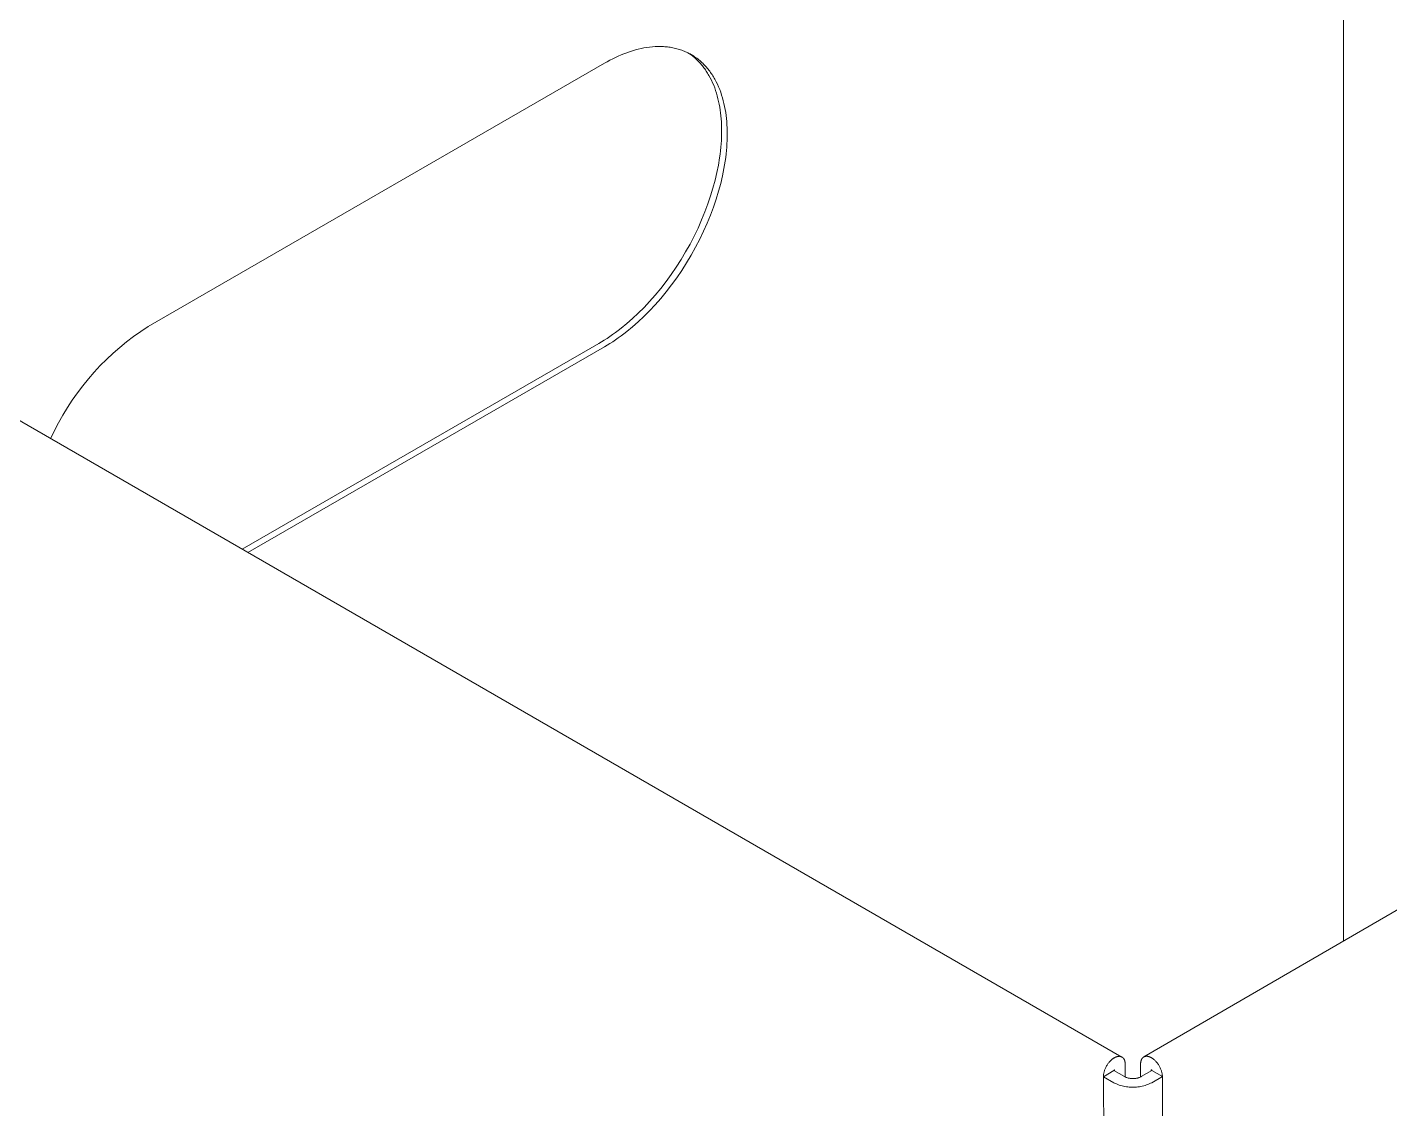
# Model space of a CAD drawing. Header units: inches. Extents: x -1 to 137, y -3 to 81.
# Drawn here: x 122.7 to 128.1, y 61.18 to 65.47 of the extents above; entities that cross this region are included whole.
import ezdxf

# ---------------------------------------------------------------- set-up
doc = ezdxf.new("R2010")
doc.units = ezdxf.units.IN
doc.layers.add('ZANO_R', color=7, linetype='Continuous', lineweight=0)

msp = doc.modelspace()

# ---------------------------------------------------------------- linework, layer by layer
at = {"layer": 'ZANO_R'}
for p, q in [((127.12841, 61.38161), (135.72, 66.36994)), ((118.97927, 66.03642), (127.04188, 61.38147)), ((125.03235, 65.34842), (125.04349, 65.35354)), ((125.04349, 65.35354), (125.05469, 65.35838)), ((125.05469, 65.35838), (125.06594, 65.36294)), ((125.06594, 65.36294), (125.07723, 65.36721)), ((125.07723, 65.36721), (125.08856, 65.37117)), ((125.08856, 65.37117), (125.09991, 65.37481)), ((125.09991, 65.37481), (125.11127, 65.37812)), ((125.11127, 65.37812), (125.12264, 65.3811)), ((125.12264, 65.3811), (125.13399, 65.38373)), ((125.13399, 65.38373), (125.14534, 65.38601)), ((125.14534, 65.38601), (125.15665, 65.38792)), ((125.15665, 65.38792), (125.16792, 65.38946)), ((125.16792, 65.38946), (125.17913, 65.39062)), ((125.17913, 65.39062), (125.19029, 65.39139)), ((125.19029, 65.39139), (125.19583, 65.39164)), ((125.19583, 65.39164), (125.20136, 65.39178)), ((125.20136, 65.39178), (125.20687, 65.39182)), ((125.20687, 65.39182), (125.21235, 65.39176)), ((125.21235, 65.39176), (125.21781, 65.3916)), ((125.21781, 65.3916), (125.22324, 65.39135)), ((125.22324, 65.39135), (125.22864, 65.39098)), ((125.22864, 65.39098), (125.23401, 65.39052)), ((125.23401, 65.39052), (125.23936, 65.38995)), ((125.23936, 65.38995), (125.24467, 65.38929)), ((125.24467, 65.38929), (125.24994, 65.38851)), ((125.24994, 65.38851), (125.25518, 65.38764)), ((125.25518, 65.38764), (125.26039, 65.38666)), ((125.26039, 65.38666), (125.26555, 65.38558)), ((125.26555, 65.38558), (125.27068, 65.38439)), ((125.27068, 65.38439), (125.27576, 65.3831)), ((125.27576, 65.3831), (125.28081, 65.3817)), ((125.28081, 65.3817), (125.2858, 65.3802)), ((125.2858, 65.3802), (125.29076, 65.3786)), ((125.29076, 65.3786), (125.29566, 65.37689)), ((125.29566, 65.37689), (125.30052, 65.37508)), ((125.30052, 65.37508), (125.30533, 65.37317)), ((125.30533, 65.37317), (125.31009, 65.37115)), ((125.31009, 65.37115), (125.3148, 65.36904)), ((125.3148, 65.36904), (125.31945, 65.36681)), ((125.31945, 65.36681), (125.32405, 65.36449)), ((125.32177, 65.36566), (125.32589, 65.3629)), ((125.32405, 65.36449), (125.3286, 65.36207)), ((125.32589, 65.3629), (125.32994, 65.36006)), ((125.3286, 65.36207), (125.33309, 65.35954)), ((125.32994, 65.36006), (125.33395, 65.35712)), ((125.33309, 65.35954), (125.33752, 65.35692)), ((125.33395, 65.35712), (125.33789, 65.35409)), ((125.33752, 65.35692), (125.34189, 65.35419)), ((125.33789, 65.35409), (125.34177, 65.35098)), ((125.34189, 65.35419), (125.3462, 65.35137)), ((123.17892, 64.28061), (124.98857, 65.32542)), ((124.98857, 65.32542), (124.99939, 65.33152)), ((124.99939, 65.33152), (125.01029, 65.3374)), ((125.01029, 65.3374), (125.02129, 65.34303)), ((125.02129, 65.34303), (125.03235, 65.34842)), ((125.34177, 65.35098), (125.3456, 65.34778)), ((125.3456, 65.34778), (125.34936, 65.3445)), ((125.3462, 65.35137), (125.35045, 65.34845)), ((125.34936, 65.3445), (125.35306, 65.34113)), ((125.35045, 65.34845), (125.35464, 65.34543)), ((125.35306, 65.34113), (125.3567, 65.33767)), ((125.35464, 65.34543), (125.35877, 65.34232)), ((125.3567, 65.33767), (125.36027, 65.33414)), ((125.35877, 65.34232), (125.36283, 65.33911)), ((125.36027, 65.33414), (125.36378, 65.33052)), ((125.36283, 65.33911), (125.36682, 65.33581)), ((125.36378, 65.33052), (125.36723, 65.32682)), ((125.36682, 65.33581), (125.37076, 65.33241)), ((125.36723, 65.32682), (125.37061, 65.32304)), ((125.37061, 65.32304), (125.37393, 65.31918)), ((125.37076, 65.33241), (125.37462, 65.32893)), ((125.37393, 65.31918), (125.37718, 65.31524)), ((125.37462, 65.32893), (125.37842, 65.32535)), ((125.37718, 65.31524), (125.38037, 65.31123)), ((125.37842, 65.32535), (125.38215, 65.32168)), ((125.38037, 65.31123), (125.38349, 65.30715)), ((125.38215, 65.32168), (125.38581, 65.31792)), ((125.38349, 65.30715), (125.38654, 65.30299)), ((125.38581, 65.31792), (125.3894, 65.31407)), ((125.38654, 65.30299), (125.38952, 65.29875)), ((125.3894, 65.31407), (125.39292, 65.31014)), ((125.38952, 65.29875), (125.39244, 65.29445)), ((125.39292, 65.31014), (125.39637, 65.30612)), ((125.39637, 65.30612), (125.39975, 65.30202)), ((125.39975, 65.30202), (125.40306, 65.29784)), ((125.39244, 65.29445), (125.39528, 65.29008)), ((125.39528, 65.29008), (125.39806, 65.28563)), ((125.39806, 65.28563), (125.40077, 65.28113)), ((125.40077, 65.28113), (125.40341, 65.27655)), ((125.40306, 65.29784), (125.40629, 65.29358)), ((125.40341, 65.27655), (125.40848, 65.26721)), ((125.40629, 65.29358), (125.40945, 65.28923)), ((125.40848, 65.26721), (125.41328, 65.25763)), ((125.40945, 65.28923), (125.41254, 65.28481)), ((125.41254, 65.28481), (125.41555, 65.28031)), ((125.41328, 65.25763), (125.41779, 65.24781)), ((125.41555, 65.28031), (125.41849, 65.27574)), ((125.41779, 65.24781), (125.42203, 65.23777)), ((125.41849, 65.27574), (125.42136, 65.27109)), ((125.42136, 65.27109), (125.42415, 65.26637)), ((125.42415, 65.26637), (125.42687, 65.26158)), ((125.42687, 65.26158), (125.42951, 65.25672)), ((125.42951, 65.25672), (125.43207, 65.2518)), ((125.43207, 65.2518), (125.43698, 65.24175)), ((125.42203, 65.23777), (125.42599, 65.22752)), ((125.42599, 65.22752), (125.42967, 65.21707)), ((125.42967, 65.21707), (125.43307, 65.20644)), ((125.43307, 65.20644), (125.4362, 65.19564)), ((125.4362, 65.19564), (125.43906, 65.18467)), ((125.43698, 65.24175), (125.44158, 65.23146)), ((125.44158, 65.23146), (125.44588, 65.22093)), ((125.44588, 65.22093), (125.44988, 65.21018)), ((125.44988, 65.21018), (125.45358, 65.19922)), ((125.45358, 65.19922), (125.45698, 65.18807)), ((125.43906, 65.18467), (125.44164, 65.17356)), ((125.44164, 65.17356), (125.44396, 65.16232)), ((125.44396, 65.16232), (125.44602, 65.15095)), ((125.44602, 65.15095), (125.44782, 65.13947)), ((125.44782, 65.13947), (125.44936, 65.12789)), ((125.45698, 65.18807), (125.46009, 65.17673)), ((125.46009, 65.17673), (125.4629, 65.16523)), ((125.4629, 65.16523), (125.46542, 65.15358)), ((125.46542, 65.15358), (125.46765, 65.1418)), ((125.46765, 65.1418), (125.46961, 65.12988)), ((125.44936, 65.12789), (125.45065, 65.11622)), ((125.45065, 65.11622), (125.4517, 65.10448)), ((125.4517, 65.10448), (125.4525, 65.09268)), ((125.4525, 65.09268), (125.45307, 65.08082)), ((125.46961, 65.12988), (125.47128, 65.11786)), ((125.47128, 65.11786), (125.47268, 65.10574)), ((125.47268, 65.10574), (125.47382, 65.09354)), ((125.47382, 65.09354), (125.47469, 65.08126)), ((125.45303, 65.03162), (125.45242, 65.01858)), ((125.4534, 65.04443), (125.45303, 65.03162)), ((125.45307, 65.08082), (125.45341, 65.06892)), ((125.45352, 65.05698), (125.4534, 65.04443)), ((125.45341, 65.06892), (125.45352, 65.05698)), ((125.47469, 65.08126), (125.4753, 65.06892)), ((125.4753, 65.06892), (125.47567, 65.05654)), ((125.47567, 65.03157), (125.4753, 65.01876)), ((125.47567, 65.05654), (125.47579, 65.04412)), ((125.47579, 65.04412), (125.47567, 65.03157)), ((125.44901, 64.97804), (125.44733, 64.96408)), ((125.45041, 64.99178), (125.44901, 64.97804)), ((125.45155, 65.00529), (125.45041, 64.99178)), ((125.45242, 65.01858), (125.45155, 65.00529)), ((125.47268, 64.97892), (125.47128, 64.96518)), ((125.47382, 64.99243), (125.47268, 64.97892)), ((125.47469, 65.00572), (125.47382, 64.99243)), ((125.4753, 65.01876), (125.47469, 65.00572)), ((125.44063, 64.92099), (125.43471, 64.89132)), ((125.44538, 64.94992), (125.44063, 64.92099)), ((125.44733, 64.96408), (125.44538, 64.94992)), ((125.46765, 64.93706), (125.4629, 64.90813)), ((125.46961, 64.95122), (125.46765, 64.93706)), ((125.47128, 64.96518), (125.46961, 64.95122)), ((125.43471, 64.89132), (125.42761, 64.86101)), ((125.45698, 64.87846), (125.44988, 64.84815)), ((125.4629, 64.90813), (125.45698, 64.87846)), ((125.41931, 64.83015), (125.4098, 64.79883)), ((125.42761, 64.86101), (125.41931, 64.83015)), ((125.44158, 64.81729), (125.43207, 64.78597)), ((125.44988, 64.84815), (125.44158, 64.81729)), ((125.39909, 64.76716), (125.38718, 64.73527)), ((125.4098, 64.79883), (125.39909, 64.76716)), ((125.43207, 64.78597), (125.42136, 64.75431)), ((125.3741, 64.70328), (125.35988, 64.6713)), ((125.38718, 64.73527), (125.3741, 64.70328)), ((125.40945, 64.72241), (125.39637, 64.69042)), ((125.42136, 64.75431), (125.40945, 64.72241)), ((125.35988, 64.6713), (125.34455, 64.63947)), ((125.38215, 64.65844), (125.36682, 64.62662)), ((125.39637, 64.69042), (125.38215, 64.65844)), ((125.32818, 64.60793), (125.31081, 64.57678)), ((125.34455, 64.63947), (125.32818, 64.60793)), ((125.36682, 64.62662), (125.35045, 64.59507)), ((125.29253, 64.54618), (125.27339, 64.51622)), ((125.31081, 64.57678), (125.29253, 64.54618)), ((125.33309, 64.56393), (125.3148, 64.53332)), ((125.35045, 64.59507), (125.33309, 64.56393)), ((125.27339, 64.51622), (125.25349, 64.48704)), ((125.29566, 64.50336), (125.27576, 64.47418)), ((125.3148, 64.53332), (125.29566, 64.50336)), ((125.23291, 64.45873), (125.21174, 64.43141)), ((125.25349, 64.48704), (125.23291, 64.45873)), ((125.25518, 64.44587), (125.23401, 64.41855)), ((125.27576, 64.47418), (125.25518, 64.44587)), ((125.16801, 64.38004), (125.14564, 64.35615)), ((125.19008, 64.40515), (125.16801, 64.38004)), ((125.21174, 64.43141), (125.19008, 64.40515)), ((125.21235, 64.39229), (125.19029, 64.36718)), ((125.23401, 64.41855), (125.21235, 64.39229)), ((125.12306, 64.33352), (125.10036, 64.31222)), ((125.14564, 64.35615), (125.12306, 64.33352)), ((125.16792, 64.34329), (125.14534, 64.32066)), ((125.19029, 64.36718), (125.16792, 64.34329)), ((123.14951, 64.26127), (123.17892, 64.28061)), ((125.05496, 64.27368), (125.04366, 64.26491)), ((125.07763, 64.29226), (125.05496, 64.27368)), ((125.09991, 64.27941), (125.07723, 64.26082)), ((125.10036, 64.31222), (125.07763, 64.29226)), ((125.12264, 64.29936), (125.09991, 64.27941)), ((125.14534, 64.32066), (125.12264, 64.29936)), ((123.06547, 64.19737), (123.09275, 64.21962)), ((123.09275, 64.21962), (123.12078, 64.24093)), ((123.12078, 64.24093), (123.14951, 64.26127)), ((124.97712, 64.21949), (124.9663, 64.2131)), ((124.98802, 64.2262), (124.97712, 64.21949)), ((124.99901, 64.23326), (124.98802, 64.2262)), ((125.01008, 64.24065), (124.99901, 64.23326)), ((125.02122, 64.24839), (125.01008, 64.24065)), ((125.02129, 64.2204), (125.01029, 64.21334)), ((125.03241, 64.25648), (125.02122, 64.24839)), ((125.03235, 64.22779), (125.02129, 64.2204)), ((125.04349, 64.23553), (125.03235, 64.22779)), ((125.04366, 64.26491), (125.03241, 64.25648)), ((125.05469, 64.24362), (125.04349, 64.23553)), ((125.06594, 64.25205), (125.05469, 64.24362)), ((125.07723, 64.26082), (125.06594, 64.25205)), ((123.01326, 64.15015), (123.03896, 64.17421)), ((123.03896, 64.17421), (123.06547, 64.19737)), ((124.9663, 64.2131), (123.55182, 63.39645)), ((124.98857, 64.20024), (123.5741, 63.38359)), ((124.99939, 64.20663), (124.98857, 64.20024)), ((125.01029, 64.21334), (124.99939, 64.20663)), ((122.96438, 64.09948), (122.98839, 64.12523)), ((122.98839, 64.12523), (123.01326, 64.15015)), ((122.91908, 64.0456), (122.94127, 64.07292)), ((122.94127, 64.07292), (122.96438, 64.09948)), ((122.87755, 63.98875), (122.89783, 64.01753)), ((122.89783, 64.01753), (122.91908, 64.0456)), ((122.83999, 63.92921), (122.85826, 63.9593)), ((122.85826, 63.9593), (122.87755, 63.98875)), ((122.80658, 63.86724), (122.82276, 63.89851)), ((122.82276, 63.89851), (122.83999, 63.92921)), ((122.79148, 63.83544), (122.80658, 63.86724)), ((126.98416, 61.3514), (126.98592, 61.35399)), ((126.98592, 61.35399), (126.98774, 61.3565)), ((126.98774, 61.3565), (126.98961, 61.35893)), ((126.98961, 61.35893), (126.99153, 61.36126)), ((126.99153, 61.36126), (126.99348, 61.36349)), ((126.99348, 61.36349), (126.99546, 61.36561)), ((126.99546, 61.36561), (126.99745, 61.36762)), ((126.99745, 61.36762), (126.99946, 61.36951)), ((126.99946, 61.36951), (127.00148, 61.37128)), ((127.00148, 61.37128), (127.00348, 61.37294)), ((127.00348, 61.37294), (127.00448, 61.37372)), ((127.00448, 61.37372), (127.00548, 61.37447)), ((127.00548, 61.37447), (127.00647, 61.37518)), ((127.00647, 61.37518), (127.00746, 61.37587)), ((127.00746, 61.37587), (127.00844, 61.37653)), ((127.00844, 61.37653), (127.00941, 61.37716)), ((127.00941, 61.37716), (127.01037, 61.37776)), ((127.01037, 61.37776), (127.01133, 61.37833)), ((127.01133, 61.37833), (127.01229, 61.37887)), ((127.01229, 61.37887), (127.01326, 61.37939)), ((127.01326, 61.37939), (127.01423, 61.3799)), ((127.01423, 61.3799), (127.01521, 61.38038)), ((127.01521, 61.38038), (127.0162, 61.38083)), ((127.0162, 61.38083), (127.01719, 61.38126)), ((127.01719, 61.38126), (127.01819, 61.38167)), ((127.01819, 61.38167), (127.01919, 61.38205)), ((127.01919, 61.38205), (127.02019, 61.38241)), ((127.02019, 61.38241), (127.0212, 61.38273)), ((127.0212, 61.38273), (127.0222, 61.38303)), ((127.0222, 61.38303), (127.02321, 61.3833)), ((127.02321, 61.3833), (127.02422, 61.38354)), ((127.02422, 61.38354), (127.02522, 61.38374)), ((127.02522, 61.38374), (127.02623, 61.38391)), ((127.02623, 61.38391), (127.02723, 61.38405)), ((127.02723, 61.38405), (127.02822, 61.38416)), ((127.02822, 61.38416), (127.02921, 61.38423)), ((127.02921, 61.38423), (127.0297, 61.38426)), ((127.0297, 61.38426), (127.03019, 61.38427)), ((127.03019, 61.38427), (127.03068, 61.38428)), ((127.03068, 61.38428), (127.03117, 61.38427)), ((127.03117, 61.38427), (127.03165, 61.38426)), ((127.03165, 61.38426), (127.03213, 61.38424)), ((127.03213, 61.38424), (127.03261, 61.38421)), ((127.03261, 61.38421), (127.03309, 61.38417)), ((127.03309, 61.38417), (127.03356, 61.38412)), ((127.03356, 61.38412), (127.03403, 61.38407)), ((127.03403, 61.38407), (127.0345, 61.384)), ((127.0345, 61.384), (127.03497, 61.38392)), ((127.03497, 61.38392), (127.03543, 61.38384)), ((127.03543, 61.38384), (127.03589, 61.38375)), ((127.03589, 61.38375), (127.03634, 61.38364)), ((127.03634, 61.38364), (127.03679, 61.38353)), ((127.03679, 61.38353), (127.03724, 61.38341)), ((127.03724, 61.38341), (127.03768, 61.38328)), ((127.03768, 61.38328), (127.03812, 61.38314)), ((127.03812, 61.38314), (127.03856, 61.38299)), ((127.03856, 61.38299), (127.03899, 61.38283)), ((127.03899, 61.38283), (127.03942, 61.38266)), ((127.03942, 61.38266), (127.03984, 61.38249)), ((127.03984, 61.38249), (127.04026, 61.3823)), ((127.04026, 61.3823), (127.04067, 61.38211)), ((127.04067, 61.38211), (127.04108, 61.3819)), ((127.04108, 61.3819), (127.04148, 61.38169)), ((127.04148, 61.38169), (127.04188, 61.38147)), ((127.04188, 61.38147), (127.04228, 61.38124)), ((127.04228, 61.38124), (127.04266, 61.381)), ((127.04266, 61.381), (127.04305, 61.38075)), ((127.04305, 61.38075), (127.04342, 61.38049)), ((127.04342, 61.38049), (127.0438, 61.38023)), ((127.0438, 61.38023), (127.04416, 61.37995)), ((127.04416, 61.37995), (127.04452, 61.37967)), ((127.04452, 61.37967), (127.04488, 61.37938)), ((127.04488, 61.37938), (127.04523, 61.37908)), ((127.04523, 61.37908), (127.04557, 61.37877)), ((127.04557, 61.37877), (127.04591, 61.37846)), ((127.04591, 61.37846), (127.04624, 61.37814)), ((127.04624, 61.37814), (127.04657, 61.37781)), ((127.04657, 61.37781), (127.04689, 61.37747)), ((127.04689, 61.37747), (127.0472, 61.37712)), ((127.0472, 61.37712), (127.04751, 61.37677)), ((127.04751, 61.37677), (127.04781, 61.3764)), ((127.04781, 61.3764), (127.0481, 61.37604)), ((127.0481, 61.37604), (127.04839, 61.37566)), ((127.04839, 61.37566), (127.04867, 61.37528)), ((127.04867, 61.37528), (127.04895, 61.37489)), ((127.04895, 61.37489), (127.04921, 61.37449)), ((127.04921, 61.37449), (127.04948, 61.37409)), ((127.04948, 61.37409), (127.04973, 61.37368)), ((127.04973, 61.37368), (127.04998, 61.37326)), ((127.04998, 61.37326), (127.05022, 61.37284)), ((127.05022, 61.37284), (127.05046, 61.37241)), ((127.05046, 61.37241), (127.05069, 61.37197)), ((127.05069, 61.37197), (127.05112, 61.37109)), ((127.05112, 61.37109), (127.05153, 61.37018)), ((127.05153, 61.37018), (127.05192, 61.36925)), ((127.05192, 61.36925), (127.05227, 61.3683)), ((127.05227, 61.3683), (127.0526, 61.36733)), ((127.0526, 61.36733), (127.05291, 61.36635)), ((127.05291, 61.36635), (127.05319, 61.36534)), ((127.05319, 61.36534), (127.05344, 61.36433)), ((127.05344, 61.36433), (127.05366, 61.3633)), ((127.05366, 61.3633), (127.05386, 61.36226)), ((127.05386, 61.36226), (127.05404, 61.3612)), ((127.05404, 61.3612), (127.05419, 61.36014)), ((127.05419, 61.36014), (127.05432, 61.35907)), ((127.05432, 61.35907), (127.05442, 61.35799)), ((127.05442, 61.35799), (127.0545, 61.35691)), ((127.0545, 61.35691), (127.05456, 61.35581)), ((127.05456, 61.35581), (127.05459, 61.35472)), ((127.05459, 61.35472), (127.05461, 61.35362)), ((127.05461, 61.35362), (127.05473, 61.3021)), ((127.11587, 61.35482), (127.11586, 61.35372)), ((127.11598, 61.30233), (127.11586, 61.35372)), ((127.11589, 61.35591), (127.11587, 61.35482)), ((127.11595, 61.35701), (127.11589, 61.35591)), ((127.11602, 61.35809), (127.11595, 61.35701)), ((127.11612, 61.35917), (127.11602, 61.35809)), ((127.11624, 61.36024), (127.11612, 61.35917)), ((127.11639, 61.36131), (127.11624, 61.36024)), ((127.11656, 61.36236), (127.11639, 61.36131)), ((127.11675, 61.3634), (127.11656, 61.36236)), ((127.11697, 61.36443), (127.11675, 61.3634)), ((127.11722, 61.36545), (127.11697, 61.36443)), ((127.11749, 61.36645), (127.11722, 61.36545)), ((127.11779, 61.36744), (127.11749, 61.36645)), ((127.11811, 61.36841), (127.11779, 61.36744)), ((127.11846, 61.36936), (127.11811, 61.36841)), ((127.11884, 61.37029), (127.11846, 61.36936)), ((127.11925, 61.3712), (127.11884, 61.37029)), ((127.11968, 61.37209), (127.11925, 61.3712)), ((127.1199, 61.37252), (127.11968, 61.37209)), ((127.12014, 61.37295), (127.1199, 61.37252)), ((127.12038, 61.37337), (127.12014, 61.37295)), ((127.12062, 61.37379), (127.12038, 61.37337)), ((127.12087, 61.3742), (127.12062, 61.37379)), ((127.12113, 61.37461), (127.12087, 61.3742)), ((127.1214, 61.375), (127.12113, 61.37461)), ((127.12167, 61.3754), (127.1214, 61.375)), ((127.12195, 61.37578), (127.12167, 61.3754)), ((127.12224, 61.37616), (127.12195, 61.37578)), ((127.12253, 61.37653), (127.12224, 61.37616)), ((127.12282, 61.37689), (127.12253, 61.37653)), ((127.12313, 61.37724), (127.12282, 61.37689)), ((127.12344, 61.37759), (127.12313, 61.37724)), ((127.12376, 61.37793), (127.12344, 61.37759)), ((127.12408, 61.37826), (127.12376, 61.37793)), ((127.12441, 61.37859), (127.12408, 61.37826)), ((127.12474, 61.3789), (127.12441, 61.37859)), ((127.12508, 61.37921), (127.12474, 61.3789)), ((127.12543, 61.37951), (127.12508, 61.37921)), ((127.12578, 61.3798), (127.12543, 61.37951)), ((127.12614, 61.38009), (127.12578, 61.3798)), ((127.12651, 61.38036), (127.12614, 61.38009)), ((127.12688, 61.38063), (127.12651, 61.38036)), ((127.12725, 61.38089), (127.12688, 61.38063)), ((127.12763, 61.38114), (127.12725, 61.38089)), ((127.12802, 61.38138), (127.12763, 61.38114)), ((127.12841, 61.38161), (127.12802, 61.38138)), ((127.12881, 61.38183), (127.12841, 61.38161)), ((127.12921, 61.38205), (127.12881, 61.38183)), ((127.12961, 61.38225), (127.12921, 61.38205)), ((127.13003, 61.38245), (127.12961, 61.38225)), ((127.13044, 61.38263), (127.13003, 61.38245)), ((127.13086, 61.38281), (127.13044, 61.38263)), ((127.13129, 61.38298), (127.13086, 61.38281)), ((127.13172, 61.38314), (127.13129, 61.38298)), ((127.13215, 61.38329), (127.13172, 61.38314)), ((127.13259, 61.38343), (127.13215, 61.38329)), ((127.13303, 61.38356), (127.13259, 61.38343)), ((127.13348, 61.38369), (127.13303, 61.38356)), ((127.13392, 61.3838), (127.13348, 61.38369)), ((127.13438, 61.38391), (127.13392, 61.3838)), ((127.13483, 61.384), (127.13438, 61.38391)), ((127.13529, 61.38409), (127.13483, 61.384)), ((127.13576, 61.38416), (127.13529, 61.38409)), ((127.13622, 61.38423), (127.13576, 61.38416)), ((127.13669, 61.38429), (127.13622, 61.38423)), ((127.13717, 61.38434), (127.13669, 61.38429)), ((127.13764, 61.38438), (127.13717, 61.38434)), ((127.13812, 61.38441), (127.13764, 61.38438)), ((127.1386, 61.38444), (127.13812, 61.38441)), ((127.13908, 61.38445), (127.1386, 61.38444)), ((127.13957, 61.38445), (127.13908, 61.38445)), ((127.14005, 61.38445), (127.13957, 61.38445)), ((127.14054, 61.38444), (127.14005, 61.38445)), ((127.14103, 61.38442), (127.14054, 61.38444)), ((127.14202, 61.38435), (127.14103, 61.38442)), ((127.14301, 61.38424), (127.14202, 61.38435)), ((127.14401, 61.38411), (127.14301, 61.38424)), ((127.14501, 61.38394), (127.14401, 61.38411)), ((127.14601, 61.38373), (127.14501, 61.38394)), ((127.14702, 61.3835), (127.14601, 61.38373)), ((127.14803, 61.38324), (127.14702, 61.3835)), ((127.14903, 61.38294), (127.14803, 61.38324)), ((127.15004, 61.38262), (127.14903, 61.38294)), ((127.15104, 61.38227), (127.15004, 61.38262)), ((127.15204, 61.38189), (127.15104, 61.38227)), ((127.15303, 61.38149), (127.15204, 61.38189)), ((127.15403, 61.38106), (127.15303, 61.38149)), ((127.15501, 61.3806), (127.15403, 61.38106)), ((127.15599, 61.38013), (127.15501, 61.3806)), ((127.15697, 61.37963), (127.15599, 61.38013)), ((127.15793, 61.37911), (127.15697, 61.37963)), ((127.15889, 61.37857), (127.15793, 61.37911)), ((127.15985, 61.378), (127.15889, 61.37857)), ((127.16081, 61.37741), (127.15985, 61.378)), ((127.16179, 61.37678), (127.16081, 61.37741)), ((127.16277, 61.37613), (127.16179, 61.37678)), ((127.16375, 61.37544), (127.16277, 61.37613)), ((127.16475, 61.37472), (127.16375, 61.37544)), ((127.16574, 61.37398), (127.16475, 61.37472)), ((127.16674, 61.3732), (127.16574, 61.37398)), ((127.16875, 61.37156), (127.16674, 61.3732)), ((127.17077, 61.36979), (127.16875, 61.37156)), ((127.17278, 61.3679), (127.17077, 61.36979)), ((127.17478, 61.3659), (127.17278, 61.3679)), ((127.17677, 61.36379), (127.17478, 61.3659)), ((127.17872, 61.36156), (127.17677, 61.36379)), ((127.18064, 61.35924), (127.17872, 61.36156)), ((127.18252, 61.35682), (127.18064, 61.35924)), ((127.18435, 61.35432), (127.18252, 61.35682)), ((127.18612, 61.35173), (127.18435, 61.35432)), ((127.01006, 61.32776), (126.9683, 61.30351)), ((126.9683, 61.30351), (126.96831, 61.30462)), ((127.01006, 61.2794), (126.9683, 61.30351)), ((127.06859, 37.33908), (126.9683, 61.30351)), ((126.96831, 61.30462), (126.96834, 61.30575)), ((126.96834, 61.30575), (126.96839, 61.30691)), ((126.96839, 61.30691), (126.96846, 61.30808)), ((126.96846, 61.30808), (126.96856, 61.30928)), ((126.96856, 61.30928), (126.96868, 61.3105)), ((126.96868, 61.3105), (126.96883, 61.31173)), ((126.96883, 61.31173), (126.969, 61.31298)), ((126.969, 61.31298), (126.96942, 61.31554)), ((126.96942, 61.31554), (126.96993, 61.31817)), ((126.96993, 61.31817), (126.97056, 61.32085)), ((126.97056, 61.32085), (126.97129, 61.32359)), ((126.97129, 61.32359), (126.97212, 61.32636)), ((126.97212, 61.32636), (126.97307, 61.32916)), ((126.97307, 61.32916), (126.97412, 61.33199)), ((126.97412, 61.33199), (126.97527, 61.33482)), ((126.97527, 61.33482), (126.97652, 61.33766)), ((126.97652, 61.33766), (126.97788, 61.34048)), ((126.97788, 61.34048), (126.97932, 61.34327)), ((126.97932, 61.34327), (126.98085, 61.34603)), ((126.98085, 61.34603), (126.98247, 61.34875)), ((126.98247, 61.34875), (126.98416, 61.3514)), ((127.00984, 61.32883), (127.00983, 61.32877)), ((127.00983, 61.32877), (127.00983, 61.32872)), ((127.00983, 61.32872), (127.00983, 61.32866)), ((127.00983, 61.32866), (127.00983, 61.32861)), ((127.00983, 61.32861), (127.00983, 61.32855)), ((127.00983, 61.32855), (127.00983, 61.3285)), ((127.00983, 61.3285), (127.00983, 61.32844)), ((127.00983, 61.32844), (127.00984, 61.32838)), ((127.00985, 61.32889), (127.00984, 61.32883)), ((127.00984, 61.32838), (127.00985, 61.32833)), ((127.00986, 61.32894), (127.00985, 61.32889)), ((127.00985, 61.32833), (127.00986, 61.32827)), ((127.00987, 61.32899), (127.00986, 61.32894)), ((127.00986, 61.32827), (127.00987, 61.32822)), ((127.00989, 61.32905), (127.00987, 61.32899)), ((127.00987, 61.32822), (127.00988, 61.32817)), ((127.00988, 61.32817), (127.0099, 61.32811)), ((127.00991, 61.3291), (127.00989, 61.32905)), ((127.0099, 61.32811), (127.00992, 61.32806)), ((127.00992, 61.32915), (127.00991, 61.3291)), ((127.00994, 61.32921), (127.00992, 61.32915)), ((127.00992, 61.32806), (127.00994, 61.32801)), ((127.00997, 61.32926), (127.00994, 61.32921)), ((127.00994, 61.32801), (127.00996, 61.32796)), ((127.00996, 61.32796), (127.00998, 61.32791)), ((127.00999, 61.32931), (127.00997, 61.32926)), ((127.00998, 61.32791), (127.01001, 61.32786)), ((127.01001, 61.32936), (127.00999, 61.32931)), ((127.01004, 61.32941), (127.01001, 61.32936)), ((127.01001, 61.32786), (127.01003, 61.32781)), ((127.01003, 61.32781), (127.01006, 61.32776)), ((127.01007, 61.32945), (127.01004, 61.32941)), ((127.05182, 61.30365), (127.01006, 61.32776)), ((127.0101, 61.3295), (127.01007, 61.32945)), ((127.01013, 61.32955), (127.0101, 61.3295)), ((127.01017, 61.32959), (127.01013, 61.32955)), ((127.0102, 61.32963), (127.01017, 61.32959)), ((127.01024, 61.32968), (127.0102, 61.32963)), ((127.01028, 61.32972), (127.01024, 61.32968)), ((127.01032, 61.32976), (127.01028, 61.32972)), ((127.01036, 61.3298), (127.01032, 61.32976)), ((127.0104, 61.32983), (127.01036, 61.3298)), ((127.01044, 61.32987), (127.0104, 61.32983)), ((127.01049, 61.3299), (127.01044, 61.32987)), ((127.01053, 61.32993), (127.01049, 61.3299)), ((127.01058, 61.32996), (127.01053, 61.32993)), ((127.01063, 61.32999), (127.01058, 61.32996)), ((127.01068, 61.33002), (127.01063, 61.32999)), ((127.01073, 61.33004), (127.01068, 61.33002)), ((127.01078, 61.33007), (127.01073, 61.33004)), ((127.01083, 61.33009), (127.01078, 61.33007)), ((127.01088, 61.33011), (127.01083, 61.33009)), ((127.01093, 61.33013), (127.01088, 61.33011)), ((127.01098, 61.33015), (127.01093, 61.33013)), ((127.01104, 61.33016), (127.01098, 61.33015)), ((127.01109, 61.33017), (127.01104, 61.33016)), ((127.01115, 61.33018), (127.01109, 61.33017)), ((127.0112, 61.33019), (127.01115, 61.33018)), ((127.01126, 61.3302), (127.0112, 61.33019)), ((127.01131, 61.33021), (127.01126, 61.3302)), ((127.01137, 61.33021), (127.01131, 61.33021)), ((127.01143, 61.33021), (127.01137, 61.33021)), ((127.01148, 61.33021), (127.01143, 61.33021)), ((127.01154, 61.33021), (127.01148, 61.33021)), ((127.01159, 61.3302), (127.01154, 61.33021)), ((127.01165, 61.3302), (127.01159, 61.3302)), ((127.0117, 61.33019), (127.01165, 61.3302)), ((127.01176, 61.33018), (127.0117, 61.33019)), ((127.01181, 61.33017), (127.01176, 61.33018)), ((127.01187, 61.33015), (127.01181, 61.33017)), ((127.01192, 61.33014), (127.01187, 61.33015)), ((127.01197, 61.33012), (127.01192, 61.33014)), ((127.01203, 61.3301), (127.01197, 61.33012)), ((127.01208, 61.33008), (127.01203, 61.3301)), ((127.01213, 61.33005), (127.01208, 61.33008)), ((127.01218, 61.33003), (127.01213, 61.33005)), ((127.01223, 61.33), (127.01218, 61.33003)), ((127.01227, 61.32997), (127.01223, 61.33)), ((127.01232, 61.32994), (127.01227, 61.32997)), ((127.01237, 61.32991), (127.01232, 61.32994)), ((127.01241, 61.32988), (127.01237, 61.32991)), ((127.01246, 61.32984), (127.01241, 61.32988)), ((127.0125, 61.32981), (127.01246, 61.32984)), ((127.01254, 61.32977), (127.0125, 61.32981)), ((127.01258, 61.32973), (127.01254, 61.32977)), ((127.01262, 61.32969), (127.01258, 61.32973)), ((127.01266, 61.32965), (127.01262, 61.32969)), ((127.01269, 61.32961), (127.01266, 61.32965)), ((127.01273, 61.32956), (127.01269, 61.32961)), ((127.01276, 61.32952), (127.01273, 61.32956)), ((127.01279, 61.32947), (127.01276, 61.32952)), ((127.01282, 61.32942), (127.01279, 61.32947)), ((127.01285, 61.32937), (127.01282, 61.32942)), ((127.01285, 61.32615), (127.01285, 61.32937)), ((127.05413, 61.30253), (127.05182, 61.30365)), ((127.05648, 61.30149), (127.05413, 61.30253)), ((127.05887, 61.30053), (127.05648, 61.30149)), ((127.06128, 61.29966), (127.05887, 61.30053)), ((127.06373, 61.29887), (127.06128, 61.29966)), ((127.0662, 61.29816), (127.06373, 61.29887)), ((127.06869, 61.29755), (127.0662, 61.29816)), ((127.10429, 61.29823), (127.1018, 61.2976)), ((127.10675, 61.29894), (127.10429, 61.29823)), ((127.1092, 61.29973), (127.10675, 61.29894)), ((127.11161, 61.30062), (127.1092, 61.29973)), ((127.11399, 61.30158), (127.11161, 61.30062)), ((127.11633, 61.30263), (127.11399, 61.30158)), ((127.11864, 61.30376), (127.11633, 61.30263)), ((127.1604, 61.328), (127.11864, 61.30376)), ((127.15762, 61.32961), (127.15765, 61.32966)), ((127.15762, 61.32961), (127.15763, 61.32639)), ((127.15765, 61.32966), (127.15767, 61.32971)), ((127.15767, 61.32971), (127.15771, 61.32975)), ((127.15771, 61.32975), (127.15774, 61.3298)), ((127.15774, 61.3298), (127.15777, 61.32984)), ((127.15777, 61.32984), (127.15781, 61.32989)), ((127.15781, 61.32989), (127.15784, 61.32993)), ((127.15784, 61.32993), (127.15788, 61.32997)), ((127.15788, 61.32997), (127.15792, 61.33001)), ((127.15792, 61.33001), (127.15796, 61.33005)), ((127.15796, 61.33005), (127.15801, 61.33008)), ((127.15801, 61.33008), (127.15805, 61.33012)), ((127.15805, 61.33012), (127.15809, 61.33015)), ((127.15809, 61.33015), (127.15814, 61.33018)), ((127.15814, 61.33018), (127.15819, 61.33021)), ((127.15819, 61.33021), (127.15824, 61.33024)), ((127.15824, 61.33024), (127.15828, 61.33027)), ((127.15828, 61.33027), (127.15833, 61.33029)), ((127.15833, 61.33029), (127.15838, 61.33031)), ((127.15838, 61.33031), (127.15844, 61.33034)), ((127.15844, 61.33034), (127.15849, 61.33036)), ((127.15849, 61.33036), (127.15854, 61.33037)), ((127.15854, 61.33037), (127.15859, 61.33039)), ((127.15859, 61.33039), (127.15865, 61.3304)), ((127.15865, 61.3304), (127.1587, 61.33042)), ((127.1587, 61.33042), (127.15876, 61.33043)), ((127.15876, 61.33043), (127.15881, 61.33044)), ((127.15881, 61.33044), (127.15887, 61.33044)), ((127.15887, 61.33044), (127.15892, 61.33045)), ((127.15892, 61.33045), (127.15898, 61.33045)), ((127.15898, 61.33045), (127.15904, 61.33045)), ((127.15904, 61.33045), (127.15909, 61.33045)), ((127.15909, 61.33045), (127.15915, 61.33045)), ((127.15915, 61.33045), (127.1592, 61.33044)), ((127.1592, 61.33044), (127.15926, 61.33043)), ((127.15926, 61.33043), (127.15931, 61.33043)), ((127.15931, 61.33043), (127.15937, 61.33041)), ((127.15937, 61.33041), (127.15942, 61.3304)), ((127.15942, 61.3304), (127.15948, 61.33039)), ((127.15948, 61.33039), (127.15953, 61.33037)), ((127.15953, 61.33037), (127.15958, 61.33035)), ((127.15958, 61.33035), (127.15963, 61.33033)), ((127.15963, 61.33033), (127.15969, 61.33031)), ((127.15969, 61.33031), (127.15974, 61.33029)), ((127.15974, 61.33029), (127.15979, 61.33026)), ((127.15979, 61.33026), (127.15983, 61.33023)), ((127.15983, 61.33023), (127.15988, 61.33021)), ((127.15988, 61.33021), (127.15993, 61.33018)), ((127.15993, 61.33018), (127.15998, 61.33014)), ((127.15998, 61.33014), (127.16002, 61.33011)), ((127.16002, 61.33011), (127.16006, 61.33008)), ((127.16006, 61.33008), (127.16011, 61.33004)), ((127.16011, 61.33004), (127.16015, 61.33)), ((127.16015, 61.33), (127.16019, 61.32996)), ((127.16019, 61.32996), (127.16022, 61.32992)), ((127.16022, 61.32992), (127.16026, 61.32988)), ((127.16026, 61.32988), (127.1603, 61.32984)), ((127.1603, 61.32984), (127.16033, 61.32979)), ((127.16033, 61.32979), (127.16036, 61.32975)), ((127.16036, 61.32975), (127.16039, 61.3297)), ((127.16039, 61.3297), (127.16042, 61.32965)), ((127.16043, 61.32805), (127.1604, 61.328)), ((127.1604, 61.328), (127.20216, 61.30389)), ((127.20216, 61.30389), (127.1604, 61.27965)), ((127.16042, 61.32965), (127.16045, 61.3296)), ((127.16046, 61.3281), (127.16043, 61.32805)), ((127.16045, 61.3296), (127.16047, 61.32955)), ((127.16048, 61.32815), (127.16046, 61.3281)), ((127.16047, 61.32955), (127.1605, 61.3295)), ((127.16051, 61.3282), (127.16048, 61.32815)), ((127.1605, 61.3295), (127.16052, 61.32945)), ((127.16053, 61.32825), (127.16051, 61.3282)), ((127.16052, 61.32945), (127.16054, 61.3294)), ((127.16055, 61.3283), (127.16053, 61.32825)), ((127.16054, 61.3294), (127.16056, 61.32935)), ((127.16056, 61.32836), (127.16055, 61.3283)), ((127.16056, 61.32935), (127.16057, 61.32929)), ((127.16058, 61.32841), (127.16056, 61.32836)), ((127.16057, 61.32929), (127.16059, 61.32924)), ((127.16059, 61.32847), (127.16058, 61.32841)), ((127.16059, 61.32924), (127.1606, 61.32918)), ((127.16061, 61.32852), (127.16059, 61.32847)), ((127.1606, 61.32918), (127.16061, 61.32913)), ((127.16061, 61.32913), (127.16062, 61.32907)), ((127.16062, 61.32857), (127.16061, 61.32852)), ((127.16062, 61.32907), (127.16063, 61.32902)), ((127.16063, 61.32868), (127.16062, 61.32863)), ((127.16062, 61.32863), (127.16062, 61.32857)), ((127.16063, 61.32902), (127.16063, 61.32896)), ((127.16063, 61.32896), (127.16064, 61.32891)), ((127.16064, 61.32874), (127.16063, 61.32868)), ((127.16064, 61.32891), (127.16064, 61.32885)), ((127.16064, 61.32885), (127.16064, 61.3288)), ((127.16064, 61.3288), (127.16064, 61.32874)), ((127.18781, 61.34908), (127.18612, 61.35173)), ((127.18944, 61.34637), (127.18781, 61.34908)), ((127.19098, 61.34362), (127.18944, 61.34637)), ((127.19244, 61.34083), (127.19098, 61.34362)), ((127.1938, 61.33801), (127.19244, 61.34083)), ((127.19506, 61.33518), (127.1938, 61.33801)), ((127.19623, 61.33235), (127.19506, 61.33518)), ((127.19729, 61.32953), (127.19623, 61.33235)), ((127.19824, 61.32673), (127.19729, 61.32953)), ((127.19909, 61.32396), (127.19824, 61.32673)), ((127.19983, 61.32123), (127.19909, 61.32396)), ((127.20046, 61.31855), (127.19983, 61.32123)), ((127.20099, 61.31592), (127.20046, 61.31855)), ((127.20142, 61.31336), (127.20099, 61.31592)), ((127.2016, 61.31211), (127.20142, 61.31336)), ((127.20175, 61.31087), (127.2016, 61.31211)), ((127.20187, 61.30966), (127.20175, 61.31087)), ((127.20198, 61.30846), (127.20187, 61.30966)), ((127.20206, 61.30729), (127.20198, 61.30846)), ((127.20212, 61.30614), (127.20206, 61.30729)), ((127.20215, 61.305), (127.20212, 61.30614)), ((127.20216, 61.30389), (127.20215, 61.305)), ((127.20216, 61.30389), (127.21893, 37.33932)), ((127.01526, 61.27688), (127.01006, 61.2794)), ((127.02055, 61.27454), (127.01526, 61.27688)), ((127.02591, 61.27238), (127.02055, 61.27454)), ((127.03134, 61.27042), (127.02591, 61.27238)), ((127.03684, 61.26864), (127.03134, 61.27042)), ((127.0424, 61.26706), (127.03684, 61.26864)), ((127.04801, 61.26567), (127.0424, 61.26706)), ((127.05367, 61.26448), (127.04801, 61.26567)), ((127.05936, 61.26349), (127.05367, 61.26448)), ((127.06508, 61.2627), (127.05936, 61.26349)), ((127.07083, 61.2621), (127.06508, 61.2627)), ((127.0712, 61.29702), (127.06869, 61.29755)), ((127.0766, 61.26171), (127.07083, 61.2621)), ((127.07373, 61.29658), (127.0712, 61.29702)), ((127.07628, 61.29622), (127.07373, 61.29658)), ((127.07883, 61.29596), (127.07628, 61.29622)), ((127.08237, 61.26152), (127.0766, 61.26171)), ((127.08139, 61.29578), (127.07883, 61.29596)), ((127.08396, 61.2957), (127.08139, 61.29578)), ((127.08815, 61.26153), (127.08237, 61.26152)), ((127.08653, 61.2957), (127.08396, 61.2957)), ((127.0891, 61.2958), (127.08653, 61.2957)), ((127.09393, 61.26174), (127.08815, 61.26153)), ((127.09166, 61.29598), (127.0891, 61.2958)), ((127.09421, 61.29625), (127.09166, 61.29598)), ((127.09969, 61.26215), (127.09393, 61.26174)), ((127.09676, 61.29661), (127.09421, 61.29625)), ((127.09928, 61.29706), (127.09676, 61.29661)), ((127.1018, 61.2976), (127.09928, 61.29706)), ((127.10544, 61.26276), (127.09969, 61.26215)), ((127.11116, 61.26357), (127.10544, 61.26276)), ((127.11685, 61.26459), (127.11116, 61.26357)), ((127.1225, 61.2658), (127.11685, 61.26459)), ((127.1281, 61.2672), (127.1225, 61.2658)), ((127.13366, 61.2688), (127.1281, 61.2672)), ((127.13915, 61.27059), (127.13366, 61.2688)), ((127.14458, 61.27258), (127.13915, 61.27059)), ((127.14993, 61.27475), (127.14458, 61.27258)), ((127.15521, 61.27711), (127.14993, 61.27475)), ((127.1604, 61.27965), (127.15521, 61.27711))]:
    msp.add_line(p, q, dxfattribs=at)
msp.add_lwpolyline([(127.92064, 66.56644), (127.92064, 61.84158)], dxfattribs=at)

doc.saveas('drawing.dxf')
